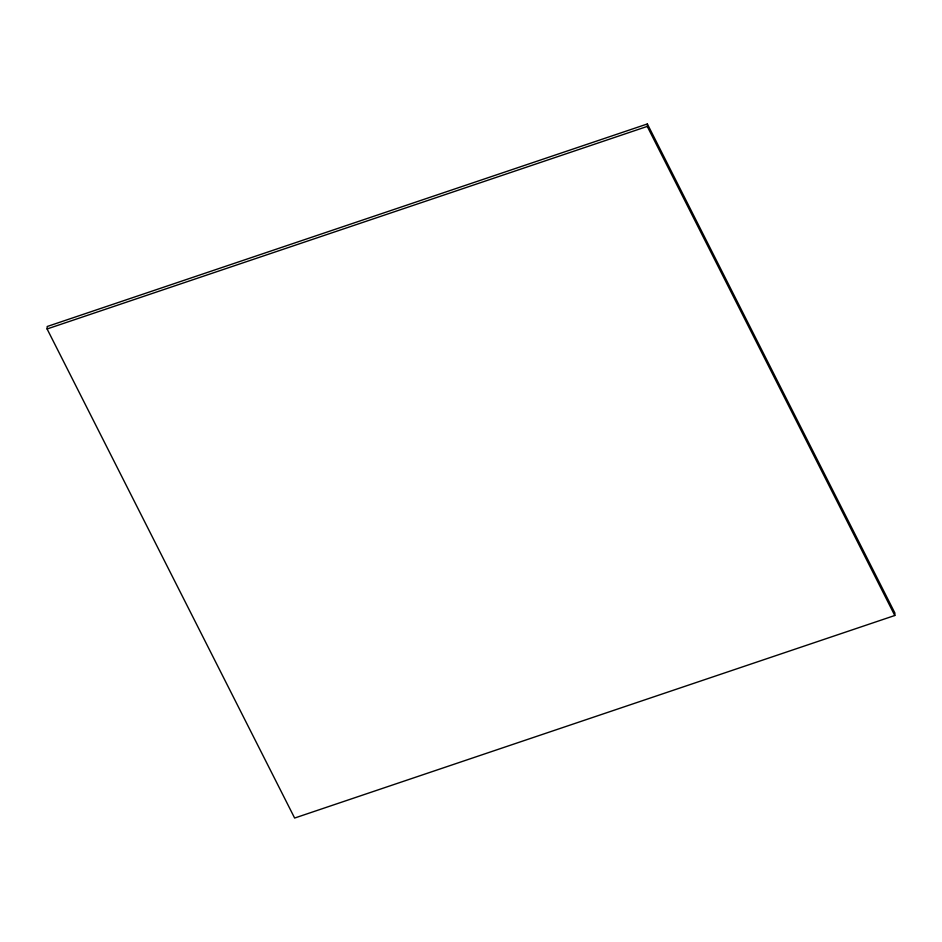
<?xml version="1.0" encoding="UTF-8"?>
<svg xmlns="http://www.w3.org/2000/svg" width="942" height="942" viewBox="0 0 942 942"><rect width="100%" height="100%" fill="white"/><g stroke="black" fill="none" stroke-linecap="round" stroke-linejoin="round"><path stroke-width="1.41" d="M47.1 328.958L47.206 326.497L647.366 123.955L894.9 613.042L894.794 615.503L294.634 818.045L47.1 328.958L647.26 126.416L647.366 123.955M647.26 126.416L894.794 615.503"/></g></svg>
